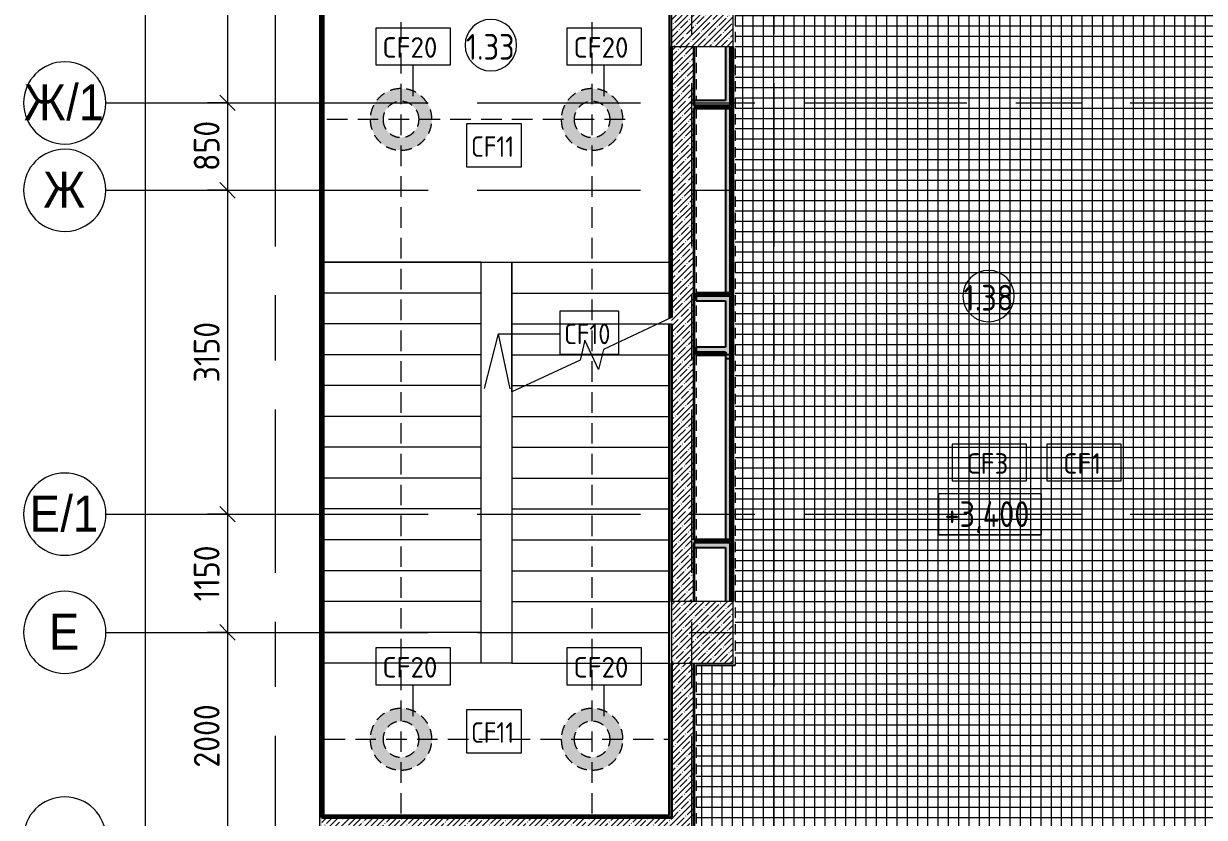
# Model space of a CAD drawing. Header units: millimetres. Extents: x 35861 to 236814, y -8553 to 29000.
# Drawn here: x 35861 to 47343, y 15200 to 22922 of the extents above; entities that cross this region are included whole.
import ezdxf

# ---------------------------------------------------------------- set-up
doc = ezdxf.new("R2010")
doc.units = ezdxf.units.MM
for name, pattern in [('200_ШТРИХ__ш1_п0_6_', [160, 100, -60]), ('ADSK_Штрих_ш2 п1', [300, 200, -100]), ('Осевая', [3175, 635, -476.25, 1587.5, -476.25])]:
    doc.linetypes.add(name, pattern=pattern)
for name, color, linetype, lineweight in [('A-ANNO-DIMS', 7, 'Continuous', 9), ('A-ANNO-DIMS-100', 7, 'Continuous', 9), ('A-AREA-IDEN', 7, 'Continuous', 9), ('A-CLNG-IDEN', 7, 'Continuous', 9), ('A-DETL', 7, 'Continuous', 9), ('A-DETL-1', 7, 'ADSK_Штрих_ш2 п1', 9), ('A-DETL-GENF', 7, 'Continuous', 9), ('A-DETL-MBND', 7, '200_ШТРИХ__ш1_п0_6_', 9), ('A-DETL-MBND-1', 7, 'Continuous', 9), ('A-WALL', 7, 'Continuous', 9), ('G-ANNO-DIMS', 7, 'Continuous', 9), ('I-WALL', 7, 'Continuous', 9), ('S-COLS', 7, 'Continuous', 9), ('S-STRS-1', 7, 'Continuous', 9), ('S-STRS-MBND', 7, 'Continuous', 9), ('Оси', 7, 'Continuous', 9), ('Оси-1', 7, 'Continuous', 20), ('Оси-2', 7, 'Осевая', 9)]:
    doc.layers.add(name, color=color, linetype=linetype, lineweight=lineweight)
for name, color, linetype, lineweight, true_color in [('A-WALL-1', 7, 'Continuous', 35, 0x3c3c3c), ('A-WALL-2', 7, 'Continuous', 25, 0x3c3c3c), ('A-WALL-FNSH-2', 7, 'Continuous', 13, 0x3c3c3c), ('G-ANNO-TEXT-1', 7, 'Continuous', 9, 0x3c3c3c)]:
    doc.layers.add(name, color=color, linetype=linetype, lineweight=lineweight, true_color=true_color)
doc.styles.add('Arial', font='arial.ttf', dxfattribs={"width": 0.9, "height": 350})
doc.styles.add('GOST Common', font='GOST_Common.ttf', dxfattribs={"width": 0.9, "height": 250})
doc.styles.add('GOST Common_1', font='GOST_Common.ttf', dxfattribs={"height": 200})
doc.styles.add('GOST Common_2', font='GOST_Common.ttf', dxfattribs={"width": 0.9, "height": 200})
doc.styles.add('ISOCPEUR', font='isocpeur.ttf', dxfattribs={"width": 0.9, "height": 250})
doc.dimstyles.new('ISO-2_5_0_9К_БОЛЬШОЙ', dxfattribs={"dimscale": 304.8, "dimtxt": 248.995294, "dimasz": 0.492126, "dimexe": 0.393701, "dimexo": 0.984252, "dimgap": 0, "dimtad": 1, "dimdec": 0, "dimrnd": 10, "dimzin": 0, "dimdsep": 46, "dimtxsty": 'ISOCPEUR', "dimblk1": 'OBLIQUE', "dimblk2": 'OBLIQUE', "dimsah": 1, "dimcen": 0.09, "dimdle": 0.393701, "dimazin": 0, "dimtfac": 1, "dimtdec": 4, "dimtix": 1, "dimtmove": 0, "dimatfit": 3, "dimfxl": 1, "dimtvp": 1, "dimtolj": 1, "dimtzin": 0, "dimarcsym": 2})
doc.dimstyles.new('ISO-2_5_0_9К_БОЛЬШОЙ_1', dxfattribs={"dimscale": 304.8, "dimtxt": 248.995294, "dimasz": 0.492126, "dimexe": 0.393701, "dimexo": 0.984252, "dimgap": 0, "dimtad": 1, "dimdec": 0, "dimrnd": 10, "dimzin": 0, "dimdsep": 46, "dimtxsty": 'ISOCPEUR', "dimblk1": 'OBLIQUE', "dimblk2": 'OBLIQUE', "dimsah": 1, "dimcen": 0.09, "dimdle": 0.393701, "dimazin": 0, "dimtfac": 1, "dimtdec": 4, "dimtix": 1, "dimtmove": 2, "dimatfit": 3, "dimfxl": 1, "dimtvp": 1, "dimtolj": 1, "dimtzin": 0, "dimarcsym": 2})
pattern_1 = [(45, (0, 0), (-57.02463, 57.02463), []), (45, (57.025, 0), (-57.02463, 57.02463), [100.806, -20.161, 3.353, -16.808])]
pattern_2 = [(0, (0, 0), (121.92, 30.48), [10.058, -81.382, 10.058, -81.382, -487.68]), (0, (0, 0), (121.92, 30.48), [-182.88, 10.058, -172.822, 10.058, -81.382, -213.36]), (0, (0, 0), (121.92, 30.48), [-457.2, 10.058, -50.902, 10.058, -142.342]), (120, (45.72, 15.24), (-87.356454, 90.345817), [10.058, -81.382, 10.058, -81.382, -487.68]), (120, (45.72, 15.24), (-87.356454, 90.345817), [-182.88, 10.058, -172.822, 10.058, -81.382, -213.36]), (120, (45.72, 15.24), (-87.356454, 90.345817), [-457.2, 10.058, -50.902, 10.058, -142.342]), (240, (60.96, 76.2), (-34.563546, -120.825817), [10.058, -81.382, 10.058, -81.382, -487.68]), (240, (60.96, 76.2), (-34.563546, -120.825817), [-182.88, 10.058, -172.822, 10.058, -81.382, -213.36]), (240, (60.96, 76.2), (-34.563546, -120.825817), [-457.2, 10.058, -50.902, 10.058, -142.342])]
pattern_3 = [(45, (0, 0), (-106.066, 106.066), []), (135, (0, 0), (-106.066, -106.066), [])]

# ---------------------------------------------------------------- blocks, each defined once
blk = doc.blocks.new('BSC_Колонна _Прямоугольная - 600х600-V18-План потолков с обозначением видов отделки и геометрии 1 этажа в осях 12 - 23')
at = {"layer": 'S-COLS'}
h = blk.add_hatch(dxfattribs=at)
h.set_pattern_fill('FP_26', color=256, style=0, pattern_type=2)
h.set_pattern_definition([(45, (-42460, -17000), (-57.02463, 57.02463), []), (45, (-42402.975, -17000), (-57.02463, 57.02463), [100.806, -20.161, 3.353, -16.808])])
h.paths.add_polyline_path([(-300, -300), (300, -300), (300, 300), (-300, 300)])
for p, q in [((300, 300), (-300, 300)), ((-300, 300), (-300, -300)), ((300, -300), (300, 300)), ((-300, -300), (300, -300))]:
    blk.add_line(p, q, dxfattribs=at)
blk = doc.blocks.new('BSC_Колонна _Прямоугольная - 600х600-V19-План потолков с обозначением видов отделки и геометрии 1 этажа в осях 12 - 23')
at = {"layer": 'S-COLS'}
h = blk.add_hatch(dxfattribs=at)
h.set_pattern_fill('FP_27', color=256, style=0, pattern_type=2)
h.set_pattern_definition([(45, (-42460, -23000), (-57.02463, 57.02463), []), (45, (-42402.975, -23000), (-57.02463, 57.02463), [100.806, -20.161, 3.353, -16.808])])
h.paths.add_polyline_path([(-300, -300), (300, -300), (300, 300), (-300, 300), (-300, 177)])
for p, q in [((300, 300), (-300, 300)), ((-300, 300), (-300, -300)), ((300, -300), (300, 300)), ((-300, -300), (300, -300))]:
    blk.add_line(p, q, dxfattribs=at)
blk = doc.blocks.new('DET_L_Линия разрыва - М100-30654842-План потолков с обозначением видов отделки и геометрии 1 этажа в осях 12 - 23')
at = {"layer": 'A-DETL-GENF'}
blk.add_line((11740, 0), (0, 0), dxfattribs=at)
blk = doc.blocks.new('Ось сетки - D8-29747960-План потолков с обозначением видов отделки и геометрии 1 этажа в осях 12 - 23')
at = {"layer": 'Оси-1'}
for start, end in [(360, 180), (180, 360)]:
    blk.add_arc((0, 0), 4, start, end, dxfattribs=at)
blk = doc.blocks.new('DIMBLOCK18-План потолков с обозначением видов отделки и геометрии 1 этажа в осях 12 - 23')
at = {"layer": 'A-ANNO-DIMS-100'}
for p, q in [((37843, 27120), (37843, 22150)), ((37649, 27000), (37963, 27000)), ((37843, 27000), (37649, 27000)), ((37649, 22150), (37963, 22150)), ((37843, 22150), (37649, 22150))]:
    blk.add_line(p, q, dxfattribs=at)
at = {"layer": 'A-ANNO-DIMS-100', "lineweight": 20}
for p, q in [((37843, 27000), (37768, 27075)), ((37843, 27000), (37918, 26925)), ((37843, 22150), (37768, 22225)), ((37843, 22150), (37918, 22075))]:
    blk.add_line(p, q, dxfattribs=at)
at = {"layer": 'A-ANNO-DIMS-100', "color": 0, "insert": (37516, 24247), "char_height": 250, "width": 787.21, "attachment_point": 1, "rotation": 90, "line_spacing_factor": 1.149209, "style": 'ISOCPEUR'}
blk.add_mtext('4850', dxfattribs=at)
blk = doc.blocks.new('_Oblique')
at = {"color": 0, "linetype": 'ByBlock', "lineweight": -2}
blk.add_line((-0.5, -0.5), (0.5, 0.5), dxfattribs=at)
blk = doc.blocks.new('DIMBLOCK19-План потолков с обозначением видов отделки и геометрии 1 этажа в осях 12 - 23')
at = {"layer": 'A-ANNO-DIMS-100', "lineweight": 20}
for p, q in [((37843, 22150), (37768, 22225)), ((37843, 22150), (37918, 22075)), ((37843, 21300), (37768, 21375)), ((37843, 21300), (37918, 21225))]:
    blk.add_line(p, q, dxfattribs=at)
at = {"layer": 'A-ANNO-DIMS-100'}
for p, q in [((37649, 22150), (37963, 22150)), ((37843, 22150), (37649, 22150)), ((37843, 22150), (37843, 21300)), ((37649, 21300), (37963, 21300)), ((37843, 21300), (37649, 21300))]:
    blk.add_line(p, q, dxfattribs=at)
at = {"layer": 'A-ANNO-DIMS-100', "color": 0, "insert": (37516, 21488), "char_height": 250, "width": 568.86, "attachment_point": 1, "rotation": 90, "line_spacing_factor": 1.149209, "style": 'ISOCPEUR'}
blk.add_mtext('850', dxfattribs=at)
blk = doc.blocks.new('DIMBLOCK20-План потолков с обозначением видов отделки и геометрии 1 этажа в осях 12 - 23')
at = {"layer": 'A-ANNO-DIMS-100', "lineweight": 20}
for p, q in [((37843, 21300), (37768, 21375)), ((37843, 21300), (37918, 21225)), ((37843, 18150), (37768, 18225)), ((37843, 18150), (37918, 18075))]:
    blk.add_line(p, q, dxfattribs=at)
at = {"layer": 'A-ANNO-DIMS-100'}
for p, q in [((37649, 21300), (37963, 21300)), ((37843, 21300), (37649, 21300)), ((37843, 21300), (37843, 18150)), ((37649, 18150), (37963, 18150)), ((37843, 18150), (37649, 18150))]:
    blk.add_line(p, q, dxfattribs=at)
at = {"layer": 'A-ANNO-DIMS-100', "color": 0, "insert": (37516, 19431), "char_height": 250, "width": 706.76, "attachment_point": 1, "rotation": 90, "line_spacing_factor": 1.149209, "style": 'ISOCPEUR'}
blk.add_mtext('3150', dxfattribs=at)
blk = doc.blocks.new('DIMBLOCK21-План потолков с обозначением видов отделки и геометрии 1 этажа в осях 12 - 23')
at = {"layer": 'A-ANNO-DIMS-100'}
for p, q in [((37649, 18150), (37963, 18150)), ((37843, 18150), (37649, 18150)), ((37843, 18150), (37843, 17000)), ((37649, 17000), (37963, 17000)), ((37843, 17000), (37649, 17000))]:
    blk.add_line(p, q, dxfattribs=at)
at = {"layer": 'A-ANNO-DIMS-100', "lineweight": 20}
for p, q in [((37843, 18150), (37768, 18225)), ((37843, 18150), (37918, 18075)), ((37843, 17000), (37768, 17075)), ((37843, 17000), (37918, 16925))]:
    blk.add_line(p, q, dxfattribs=at)
at = {"layer": 'A-ANNO-DIMS-100', "color": 0, "insert": (37516, 17302), "char_height": 250, "width": 655.05, "attachment_point": 1, "rotation": 90, "line_spacing_factor": 1.149209, "style": 'ISOCPEUR'}
blk.add_mtext('1150', dxfattribs=at)
blk = doc.blocks.new('DIMBLOCK22-План потолков с обозначением видов отделки и геометрии 1 этажа в осях 12 - 23')
at = {"layer": 'A-ANNO-DIMS-100'}
for p, q in [((37649, 17000), (37963, 17000)), ((37843, 17000), (37649, 17000)), ((37843, 17000), (37843, 15000)), ((37649, 15000), (37963, 15000)), ((37843, 15000), (37649, 15000))]:
    blk.add_line(p, q, dxfattribs=at)
at = {"layer": 'A-ANNO-DIMS-100', "lineweight": 20}
for p, q in [((37843, 17000), (37768, 17075)), ((37843, 17000), (37918, 16925)), ((37843, 15000), (37768, 15075)), ((37843, 15000), (37918, 14925))]:
    blk.add_line(p, q, dxfattribs=at)
at = {"layer": 'A-ANNO-DIMS-100', "color": 0, "insert": (37516, 15684), "char_height": 250, "width": 758.48, "attachment_point": 1, "rotation": 90, "line_spacing_factor": 1.149209, "style": 'ISOCPEUR'}
blk.add_mtext('2000', dxfattribs=at)
blk = doc.blocks.new('DIMBLOCK30-План потолков с обозначением видов отделки и геометрии 1 этажа в осях 12 - 23')
at = {"layer": 'A-ANNO-DIMS-100'}
for p, q in [((37043, 27120), (37043, -120)), ((36849, 27000), (37163, 27000)), ((37043, 27000), (36849, 27000)), ((36849, 0), (37163, 0)), ((37043, 0), (36849, 0))]:
    blk.add_line(p, q, dxfattribs=at)
at = {"layer": 'A-ANNO-DIMS-100', "lineweight": 20}
for p, q in [((37043, 27000), (36968, 27075)), ((37043, 27000), (37118, 26925)), ((37043, 0), (36968, 75)), ((37043, 0), (37118, -75))]:
    blk.add_line(p, q, dxfattribs=at)
at = {"layer": 'A-ANNO-DIMS-100', "color": 0, "insert": (36716, 13801), "char_height": 250, "width": 948.1, "attachment_point": 1, "rotation": 90, "line_spacing_factor": 1.149209, "style": 'ISOCPEUR'}
blk.add_mtext('27000', dxfattribs=at)
blk = doc.blocks.new('Марка_Помещения - Номер-25198446-План потолков с обозначением видов отделки и геометрии 1 этажа в осях 12 - 23')
at = {"layer": 'A-AREA-IDEN'}
for start, end in [(360, 180), (180, 360)]:
    blk.add_arc((0, 0), 2.5, start, end, dxfattribs=at)
blk = doc.blocks.new('М_потолков - Марка_ Имя типа-25382930-План потолков с обозначением видов отделки и геометрии 1 этажа в осях 12 - 23')
at = {"layer": 'A-CLNG-IDEN'}
for p, q in [((3.625, 1.984375), (-3.625, 1.984375)), ((-3.625, 1.984375), (-3.625, -1.59375)), ((3.625, -1.59375), (3.625, 1.984375)), ((-3.625, -1.59375), (3.625, -1.59375))]:
    blk.add_line(p, q, dxfattribs=at)
blk = doc.blocks.new('Высотные отметки - 10х4_h_-17668695-План потолков с обозначением видов отделки и геометрии 1 этажа в осях 12 - 23')
at = {"layer": 'G-ANNO-DIMS'}
for p, q in [((-5, 4), (-5, 0)), ((5, 4), (-5, 4)), ((5, 4), (-5, 4)), ((-5, 4), (-5, 0)), ((5, 4), (5, 0)), ((5, 0), (5, 4)), ((5, 0), (-5, 0)), ((-5, 0), (5, 0))]:
    blk.add_line(p, q, dxfattribs=at)

msp = doc.modelspace()

# ---------------------------------------------------------------- hatches: boundary and pattern name
at = {"layer": 'A-DETL-MBND'}
h = msp.add_hatch(dxfattribs=at)
h.set_pattern_fill('FP_66', color=256, style=0, pattern_type=2)
h.set_pattern_definition([(270, (50155, 19000), (100, 6e-15), []), (0, (50155, 19000), (0, 100), [])])
h.paths.add_polyline_path([(45429, 11141), (45429, 13661), (45931, 13661), (45931, 11940), (48139, 11940), (48139, 12321), (48781, 12321), (48781, 11940), (51709, 11940), (51709, 12321), (56547.3, 12321), (56547.3, 15831.8), (57322, 15831.8), (57322, 18828), (57909, 18828), (57909, 20499), (51779, 20498.2), (51643.8, 20461.9), (51643.7, 20499), (51379, 20499), (51379, 20762.8), (51342.6, 20762.7), (51379, 20898), (51379, 26478), (50839, 26478), (50839, 26859), (48781, 26859), (48781, 26479), (47639, 26479), (47639, 26879), (42781, 26879), (42781, 26479), (42401, 26479), (42401, 23321), (42781, 23321), (42781, 16679), (42401, 16679), (42401, 15103.5), (45931, 15103.5), (45931, 14722.6), (45429, 14722.6), (45429, 14981.5), (42781, 14981.5), (42781, 11141), (44068.2, 11141)])
h.paths.add_polyline_path([(48424.9, 16566.4), (48344.6, 16580.4), (48279.6, 16602.3), (48207.9, 16641.8), (48151.4, 16686), (48101.7, 16739.8), (48060.9, 16801.7), (48030, 16871.9), (48011.7, 16942), (48005, 17016.8), (48080, 17017.3), (48088, 16944.4), (48105.1, 16884.1), (48135.1, 16823), (48177.9, 16765.8), (48224.9, 16721.5), (48281.9, 16684.3), (48344.6, 16657.9), (48411.1, 16643.2), (48479, 16640.5), (48546.4, 16650), (48611, 16671.3), (48670.8, 16703.8), (48723.8, 16746.5), (48768.4, 16798), (48803, 16856.5), (48826.7, 16920.3), (48838.6, 16987.3), (48837.9, 17057.9), (48826, 17122.3), (48801.9, 17185.9), (48766.8, 17244.2), (48721.9, 17295.4), (48668.6, 17337.6), (48608.6, 17369.8), (48543.8, 17390.6), (48476.4, 17399.6), (48408.4, 17396.5), (48342.1, 17381.2), (48275.7, 17351.9), (48222.8, 17316.9), (48173.6, 17269.8), (48133.7, 17214.7), (48104.2, 17153.4), (48086.1, 17087.8), (48079.7, 17020), (48005, 17020.1), (48011.2, 17094.8), (48030, 17168.5), (48059.7, 17236.3), (48100.7, 17299.2), (48151.5, 17354.5), (48210.7, 17400.6), (48279.5, 17437.4), (48354.5, 17462.1), (48424.2, 17473.4), (48496.7, 17473.5), (48577.5, 17459), (48641.8, 17437.1), (48711.6, 17398.7), (48770.9, 17351.6), (48818.3, 17300.5), (48859.5, 17237.7), (48889.9, 17169.1), (48908.5, 17096.4), (48915, 17021.6), (48909.1, 16946.8), (48888.6, 16868.6), (48861, 16805.1), (48817.3, 16738.8), (48768.4, 16685.6), (48704.6, 16637), (48644.8, 16604.2), (48573.9, 16579.5), (48499.9, 16566.8), (48427.4, 16566.4)])
h.paths.add_polyline_path([(54738, 16742), (54182, 16742), (54182, 17298), (54738, 17298)])
h.paths.add_polyline_path([(48655.4, 16770), (48210, 16770), (48210, 17270), (48710, 17270), (48710, 16770), (48670.8, 16770)])
h.paths.add_polyline_path([(51379.2, 20098), (51342.9, 20233.2), (51415.4, 20233.3)])
h.paths.add_polyline_path([(51114.3, 20461.6), (50979, 20497.8), (51114.2, 20534.1)])
h.paths.add_polyline_path([(48429, 22546.1), (48355, 22557.3), (48283.7, 22580.5), (48217.3, 22615.1), (48154.7, 22663.1), (48104.6, 22716.2), (48063.2, 22777.5), (48032.2, 22845.1), (48012.6, 22917.1), (48005.1, 22991.3), (48046.1, 22992.8), (48045.4, 23000), (48005, 23000), (48011.2, 23074.7), (48029.5, 23147.3), (48059.5, 23216), (48104.1, 23282.8), (48151, 23334), (48210, 23380.2), (48278.8, 23417.1), (48348.6, 23441), (48420.4, 23453.3), (48495.3, 23453.6), (48569.3, 23441.7), (48640.3, 23417.8), (48710.1, 23379.7), (48769.4, 23333), (48816.9, 23282.2), (48858.4, 23219.8), (48889.1, 23151.4), (48908.1, 23078.9), (48915, 23004.3), (48909.5, 22929.6), (48889.3, 22850.9), (48862.5, 22787.9), (48819, 22721), (48770, 22667.2), (48710, 22620.2), (48648.2, 22585.7), (48575.1, 22560), (48503.9, 22547.1), (48431.5, 22546.1)])
at = {"layer": 'A-DETL-MBND-1'}
h = msp.add_hatch(color=256, dxfattribs=at)
h.paths.add_polyline_path([(39531, 21689.5), (39589.6, 21695.3), (39645.8, 21712.3), (39697.7, 21740.1), (39743.2, 21777.4), (39780.5, 21822.8), (39808.2, 21874.7), (39825.3, 21931), (39831, 21989.5), (39825.3, 22048), (39808.2, 22104.3), (39780.5, 22156.2), (39743.2, 22201.6), (39697.7, 22238.9), (39645.8, 22266.7), (39589.6, 22283.7), (39531, 22289.5), (39472.5, 22283.7), (39416.2, 22266.7), (39364.4, 22238.9), (39318.9, 22201.6), (39281.6, 22156.2), (39253.9, 22104.3), (39236.8, 22048), (39231, 21989.5), (39236.8, 21931), (39253.9, 21874.7), (39281.6, 21822.8), (39318.9, 21777.4), (39364.4, 21740.1), (39416.2, 21712.3), (39472.5, 21695.3)])
h.paths.add_polyline_path([(39531, 21814.5), (39485.7, 21820.5), (39443.5, 21837.9), (39407.3, 21865.8), (39379.5, 21902), (39362, 21944.2), (39356, 21989.5), (39362, 22034.8), (39379.5, 22077), (39407.3, 22113.2), (39443.5, 22141.1), (39485.7, 22158.5), (39531, 22164.5), (39576.3, 22158.5), (39618.5, 22141.1), (39654.8, 22113.2), (39682.6, 22077), (39700.1, 22034.8), (39706, 21989.5), (39700.1, 21944.2), (39682.6, 21902), (39654.8, 21865.8), (39618.5, 21837.9), (39576.3, 21820.5)])
h = msp.add_hatch(color=256, dxfattribs=at)
h.paths.add_polyline_path([(41389, 21689.5), (41447.5, 21695.3), (41503.8, 21712.3), (41555.7, 21740.1), (41601.1, 21777.4), (41638.4, 21822.8), (41666.2, 21874.7), (41683.2, 21931), (41689, 21989.5), (41683.2, 22048), (41666.2, 22104.3), (41638.4, 22156.2), (41601.1, 22201.6), (41555.7, 22238.9), (41503.8, 22266.7), (41447.5, 22283.7), (41389, 22289.5), (41330.5, 22283.7), (41274.2, 22266.7), (41222.3, 22238.9), (41176.9, 22201.6), (41139.6, 22156.2), (41111.8, 22104.3), (41094.8, 22048), (41089, 21989.5), (41094.8, 21931), (41111.8, 21874.7), (41139.6, 21822.8), (41176.9, 21777.4), (41222.3, 21740.1), (41274.2, 21712.3), (41330.5, 21695.3)])
h.paths.add_polyline_path([(41389, 21814.5), (41343.7, 21820.5), (41301.5, 21837.9), (41265.3, 21865.8), (41237.4, 21902), (41220, 21944.2), (41214, 21989.5), (41220, 22034.8), (41237.4, 22077), (41265.3, 22113.2), (41301.5, 22141.1), (41343.7, 22158.5), (41389, 22164.5), (41434.3, 22158.5), (41476.5, 22141.1), (41512.7, 22113.2), (41540.6, 22077), (41558, 22034.8), (41564, 21989.5), (41558, 21944.2), (41540.6, 21902), (41512.7, 21865.8), (41476.5, 21837.9), (41434.3, 21820.5)])
h = msp.add_hatch(color=256, dxfattribs=at)
h.paths.add_polyline_path([(39531, 15660), (39589.6, 15665.8), (39645.8, 15682.8), (39697.7, 15710.6), (39743.2, 15747.9), (39780.5, 15793.3), (39808.2, 15845.2), (39825.3, 15901.5), (39831, 15960), (39825.3, 16018.5), (39808.2, 16074.8), (39780.5, 16126.7), (39743.2, 16172.1), (39697.7, 16209.4), (39645.8, 16237.2), (39589.6, 16254.2), (39531, 16260), (39472.5, 16254.2), (39416.2, 16237.2), (39364.4, 16209.4), (39318.9, 16172.1), (39281.6, 16126.7), (39253.9, 16074.8), (39236.8, 16018.5), (39231, 15960), (39236.8, 15901.5), (39253.9, 15845.2), (39281.6, 15793.3), (39318.9, 15747.9), (39364.4, 15710.6), (39416.2, 15682.8), (39472.5, 15665.8)])
h.paths.add_polyline_path([(39531, 15785), (39485.7, 15791), (39443.5, 15808.4), (39407.3, 15836.3), (39379.5, 15872.5), (39362, 15914.7), (39356, 15960), (39362, 16005.3), (39379.5, 16047.5), (39407.3, 16083.7), (39443.5, 16111.6), (39485.7, 16129), (39531, 16135), (39576.3, 16129), (39618.5, 16111.6), (39654.8, 16083.7), (39682.6, 16047.5), (39700.1, 16005.3), (39706, 15960), (39700.1, 15914.7), (39680, 15869.1), (39654.8, 15836.3), (39618.5, 15808.4), (39576.3, 15791)])
h = msp.add_hatch(color=256, dxfattribs=at)
h.paths.add_polyline_path([(41389, 15660), (41447.5, 15665.8), (41503.8, 15682.8), (41555.7, 15710.6), (41601.1, 15747.9), (41638.4, 15793.3), (41666.2, 15845.2), (41683.2, 15901.5), (41689, 15960), (41683.2, 16018.5), (41666.2, 16074.8), (41638.4, 16126.7), (41601.1, 16172.1), (41555.7, 16209.4), (41503.8, 16237.2), (41447.5, 16254.2), (41389, 16260), (41330.5, 16254.2), (41274.2, 16237.2), (41222.3, 16209.4), (41176.9, 16172.1), (41139.6, 16126.7), (41111.8, 16074.8), (41094.8, 16018.5), (41089, 15960), (41094.8, 15901.5), (41111.8, 15845.2), (41139.6, 15793.3), (41176.9, 15747.9), (41222.3, 15710.6), (41274.2, 15682.8), (41330.5, 15665.8)])
h.paths.add_polyline_path([(41389, 15785), (41343.7, 15791), (41301.5, 15808.4), (41265.3, 15836.3), (41237.4, 15872.5), (41220, 15914.7), (41214, 15960), (41220, 16005.3), (41237.4, 16047.5), (41265.3, 16083.7), (41301.5, 16111.6), (41343.7, 16129), (41389, 16135), (41434.3, 16129), (41476.5, 16111.6), (41512.7, 16083.7), (41540.6, 16047.5), (41558, 16005.3), (41564, 15960), (41558, 15914.7), (41537.9, 15869.1), (41512.7, 15836.3), (41476.5, 15808.4), (41434.3, 15791)])
at = {"layer": 'I-WALL'}
h = msp.add_hatch(dxfattribs=at)
h.set_pattern_fill('FP_1', color=256, style=0, pattern_type=2)
h.set_pattern_definition(pattern_1)
h.paths.add_polyline_path([(38760, 10450), (38760, 11768.5), (38540, 11658.5), (38540, 11561.2), (38742.7, 11459.9), (38742.7, 10450)])
h.paths.add_polyline_path([(38760, 12051.2), (38760, 23420.3), (38742.7, 23420.3), (38742.7, 12059.9)])
h = msp.add_hatch(dxfattribs=at)
h.set_pattern_fill('FP_55', color=256, style=0, pattern_type=2)
h.set_pattern_definition(pattern_2)
h.paths.add_polyline_path([(42140, 15220), (42160, 15220), (42160, 20000), (42140, 20000), (42140, 15598.5)])
h.paths.add_polyline_path([(42140, 20052.1), (42160, 20061.4), (42160, 23380), (42140, 23379), (42140, 20061.4)])
h = msp.add_hatch(dxfattribs=at)
h.set_pattern_fill('FP_1', color=256, style=0, pattern_type=2)
h.set_pattern_definition(pattern_1)
h.paths.add_polyline_path([(42380, 17300), (42380, 22700), (42160, 22700), (42160, 17300)])
for points in [[(42685, 22125), (42735, 22125), (42735, 22700), (42685, 22700), (42685, 22175)], [(42685, 22125), (42685, 22175), (42380, 22175), (42380, 22125), (42624.9, 22125)], [(42401, 20225), (42685, 20225), (42685, 20275), (42401, 20275)], [(42735, 19662.5), (42735, 20275), (42685, 20275), (42685, 19662.5)], [(42401, 19725), (42685, 19725), (42685, 19775), (42401, 19775)], [(42380, 17825), (42685, 17825), (42685, 17875), (42380, 17875)], [(42735, 17300), (42735, 17875), (42685, 17875), (42685, 17300)]]:
    msp.add_hatch(color=256, dxfattribs=at).paths.add_polyline_path(points)
h = msp.add_hatch(dxfattribs=at)
h.set_pattern_fill('FP_63', color=256, style=0, pattern_type=2)
h.set_pattern_definition(pattern_3)
h.paths.add_polyline_path([(42747.5, 22112.5), (42747.5, 22700), (42735, 22700), (42735, 22112.5)])
h = msp.add_hatch(dxfattribs=at)
h.set_pattern_fill('FP_63', color=256, style=0, pattern_type=2)
h.set_pattern_definition(pattern_3)
h.paths.add_polyline_path([(42760, 22100), (42760, 22700), (42747.5, 22700), (42747.5, 22100)])
h = msp.add_hatch(dxfattribs=at)
h.set_pattern_fill('FP_63', color=256, style=0, pattern_type=2)
h.set_pattern_definition(pattern_3)
h.paths.add_polyline_path([(42735, 22112.5), (42735, 22125), (42380, 22125), (42380, 22112.5), (42685, 22112.5)])
h = msp.add_hatch(dxfattribs=at)
h.set_pattern_fill('FP_63', color=256, style=0, pattern_type=2)
h.set_pattern_definition(pattern_3)
h.paths.add_polyline_path([(42685, 22100), (42747.5, 22100), (42747.5, 22112.5), (42380, 22112.5), (42380, 22100), (42624.9, 22100)])
h = msp.add_hatch(color=256, dxfattribs=at)
h.paths.add_polyline_path([(42735, 17900), (42735, 19700), (42685, 19700), (42685, 17900)])
h.paths.add_polyline_path([(42685, 20300), (42735, 20300), (42735, 22100), (42685, 22100), (42685, 21011.5)])
h = msp.add_hatch(dxfattribs=at)
h.set_pattern_fill('FP_63', color=256, style=0, pattern_type=2)
h.set_pattern_definition(pattern_3)
h.paths.add_polyline_path([(42747.5, 17900), (42747.5, 19700), (42735, 19700), (42735, 17900)])
h.paths.add_polyline_path([(42747.5, 20300), (42747.5, 22100), (42735, 22100), (42735, 20300)])
h = msp.add_hatch(dxfattribs=at)
h.set_pattern_fill('FP_63', color=256, style=0, pattern_type=2)
h.set_pattern_definition(pattern_3)
h.paths.add_polyline_path([(42760, 17900), (42760, 19700), (42747.5, 19700), (42747.5, 17900)])
h.paths.add_polyline_path([(42747.5, 20300), (42760, 20300), (42760, 22100), (42747.5, 22100), (42747.5, 21011.5)])
h = msp.add_hatch(dxfattribs=at)
h.set_pattern_fill('FP_63', color=256, style=0, pattern_type=2)
h.set_pattern_definition(pattern_3)
h.paths.add_polyline_path([(42685, 20287.5), (42747.5, 20287.5), (42747.5, 20300), (42401, 20300), (42401, 20287.5), (42624.9, 20287.5)])
h = msp.add_hatch(dxfattribs=at)
h.set_pattern_fill('FP_63', color=256, style=0, pattern_type=2)
h.set_pattern_definition(pattern_3)
h.paths.add_polyline_path([(42735, 20275), (42735, 20287.5), (42401, 20287.5), (42401, 20275), (42685, 20275)])
h = msp.add_hatch(dxfattribs=at)
h.set_pattern_fill('FP_63', color=256, style=0, pattern_type=2)
h.set_pattern_definition(pattern_3)
h.paths.add_polyline_path([(42747.5, 19662.5), (42747.5, 20287.5), (42735, 20287.5), (42735, 19662.5)])
h = msp.add_hatch(dxfattribs=at)
h.set_pattern_fill('FP_63', color=256, style=0, pattern_type=2)
h.set_pattern_definition(pattern_3)
h.paths.add_polyline_path([(42760, 19662.5), (42760, 20300), (42747.5, 20300), (42747.5, 19662.5)])
h = msp.add_hatch(dxfattribs=at)
h.set_pattern_fill('FP_63', color=256, style=0, pattern_type=2)
h.set_pattern_definition(pattern_3)
h.paths.add_polyline_path([(42685, 19712.5), (42685, 19725), (42401, 19725), (42401, 19712.5), (42624.9, 19712.5)])
h = msp.add_hatch(dxfattribs=at)
h.set_pattern_fill('FP_63', color=256, style=0, pattern_type=2)
h.set_pattern_definition(pattern_3)
h.paths.add_polyline_path([(42401, 19700), (42685, 19700), (42685, 19712.5), (42401, 19712.5)])
h = msp.add_hatch(dxfattribs=at)
h.set_pattern_fill('FP_63', color=256, style=0, pattern_type=2)
h.set_pattern_definition(pattern_3)
h.paths.add_polyline_path([(42735, 17887.5), (42747.5, 17887.5), (42747.5, 17900), (42380, 17900), (42380, 17887.5), (42685, 17887.5)])
h = msp.add_hatch(dxfattribs=at)
h.set_pattern_fill('FP_63', color=256, style=0, pattern_type=2)
h.set_pattern_definition(pattern_3)
h.paths.add_polyline_path([(42735, 17875), (42735, 17887.5), (42380, 17887.5), (42380, 17875), (42685, 17875)])
h = msp.add_hatch(dxfattribs=at)
h.set_pattern_fill('FP_63', color=256, style=0, pattern_type=2)
h.set_pattern_definition(pattern_3)
h.paths.add_polyline_path([(42747.5, 17300), (42747.5, 17887.5), (42735, 17887.5), (42735, 17300)])
h = msp.add_hatch(dxfattribs=at)
h.set_pattern_fill('FP_63', color=256, style=0, pattern_type=2)
h.set_pattern_definition(pattern_3)
h.paths.add_polyline_path([(42747.5, 17300), (42760, 17300), (42760, 17900), (42747.5, 17900), (42747.5, 17887.5)])
h = msp.add_hatch(dxfattribs=at)
h.set_pattern_fill('FP_1', color=256, style=0, pattern_type=2)
h.set_pattern_definition(pattern_1)
h.paths.add_polyline_path([(42380, 15200), (42380, 16700), (42160, 16700), (42160, 15200)])
h = msp.add_hatch(dxfattribs=at)
h.set_pattern_fill('FP_1', color=256, style=0, pattern_type=2)
h.set_pattern_definition(pattern_1)
h.paths.add_polyline_path([(42160, 14980), (42380, 14980), (42380, 15200), (38760, 15200), (38760, 14980), (41181.6, 14980)])
h = msp.add_hatch(dxfattribs=at)
h.set_pattern_fill('FP_55', color=256, style=0, pattern_type=2)
h.set_pattern_definition(pattern_2)
h.paths.add_polyline_path([(42160, 15200), (42160, 15220), (38780, 15220), (38780, 15200), (41181.6, 15200)])

# ---------------------------------------------------------------- linework, layer by layer
at = {"layer": 'A-CLNG-IDEN'}
for p, q in [((39648.4, 22214.6), (39648.4, 22520.4)), ((41506.4, 22214.6), (41506.4, 22520.4)), ((39648.4, 16185.1), (39648.4, 16490.9)), ((41506.4, 16185.1), (41506.4, 16490.9))]:
    msp.add_line(p, q, dxfattribs=at)
at = {"layer": 'A-DETL'}
for p, q in [((40310, 20600), (40610, 20600)), ((40310, 16700), (40310, 20600)), ((40610, 20600), (40610, 16700)), ((40610, 16700), (40310, 16700))]:
    msp.add_line(p, q, dxfattribs=at)
at = {"layer": 'A-DETL-1'}
for p, q in [((39531, 15236.4), (39531, 23389.5)), ((41389, 15236.4), (41389, 23389.5)), ((41710, 21989.5), (38760, 21989.5)), ((38786.9, 15960), (42124, 15960))]:
    msp.add_line(p, q, dxfattribs=at)
at = {"layer": 'A-DETL-MBND'}
for p, q in [((38780, 23380), (38780, 15220)), ((42780, 23320), (42780, 16680)), ((42781, 23321), (42781, 16679)), ((42400, 22700), (42400, 22175)), ((42400, 22100), (42400, 17900)), ((42400, 17825), (42400, 17300)), ((42780, 16680), (42400, 16680)), ((42400, 16680), (42400, 15102.5)), ((42781, 16679), (42401, 16679)), ((42401, 16679), (42401, 15103.5)), ((42781, 16680), (42780, 16680))]:
    msp.add_line(p, q, dxfattribs=at)
for centre, radius, start, end in [((39531, 21989.5), 300, 0, 180), ((41389, 21989.5), 300, 0, 180), ((39531, 21989.5), 175, 0, 180), ((41389, 21989.5), 175, 0, 180), ((39531, 21989.5), 300, 180, 0), ((39531, 21989.5), 175, 180, 0), ((41389, 21989.5), 300, 180, 0), ((41389, 21989.5), 175, 180, 0), ((39531, 15960), 300, 0, 180), ((41389, 15960), 300, 0, 180), ((39531, 15960), 175, 0, 180), ((41389, 15960), 175, 0, 180), ((39531, 15960), 300, 180, 360), ((39531, 15960), 175, 180, 0), ((41389, 15960), 300, 180, 360), ((41389, 15960), 175, 180, 0)]:
    msp.add_arc(centre, radius, start, end, dxfattribs=at)
at = {"layer": 'A-WALL'}
for p, q in [((42747.5, 22112.5), (42747.5, 22700)), ((42380, 22125), (42380, 22100)), ((42380, 22112.5), (42747.5, 22112.5)), ((42747.5, 20300), (42747.5, 22100)), ((42747.5, 20287.5), (42401, 20287.5)), ((42747.5, 17900), (42747.5, 20287.5)), ((42401, 19712.5), (42685, 19712.5)), ((42380, 17900), (42380, 17875)), ((42747.5, 17887.5), (42380, 17887.5)), ((42747.5, 17300), (42747.5, 17887.5))]:
    msp.add_line(p, q, dxfattribs=at)
at = {"layer": 'A-WALL-1'}
for p, q in [((38760, 15200), (38760, 23420.3)), ((42160, 22700), (42160, 20061.4)), ((42380, 22125), (42380, 22700)), ((42735, 22125), (42735, 22700)), ((42760, 17300), (42760, 22700)), ((42380, 22125), (42735, 22125)), ((42380, 17900), (42380, 22100)), ((42380, 22100), (42760, 22100)), ((42735, 20300), (42735, 22100)), ((42760, 20300), (42401, 20300)), ((42401, 20300), (42401, 20275)), ((42735, 20275), (42401, 20275)), ((42735, 17900), (42735, 20275)), ((42160, 20000), (42160, 17300)), ((42401, 19725), (42401, 19700)), ((42401, 19725), (42685, 19725)), ((42401, 19700), (42685, 19700)), ((42685, 19725), (42685, 19700)), ((42760, 19700), (42735, 19700)), ((42735, 19662.5), (42760, 19662.5)), ((42760, 17900), (42380, 17900)), ((42380, 17300), (42380, 17875)), ((42735, 17875), (42380, 17875)), ((42735, 17300), (42735, 17875)), ((42160, 16700), (42160, 15200)), ((42380, 12300), (42380, 16700)), ((38760, 15200), (42160, 15200))]:
    msp.add_line(p, q, dxfattribs=at)
at = {"layer": 'A-WALL-2'}
for p, q in [((42140, 23380), (42140, 20052.1)), ((42685, 22700), (42685, 22175)), ((42685, 22175), (42380, 22175)), ((42685, 22100), (42685, 20300)), ((42401, 20275), (42401, 20225)), ((42401, 20225), (42685, 20225)), ((42685, 20225), (42685, 19775)), ((42140, 15220), (42140, 20000)), ((42685, 19775), (42401, 19775)), ((42401, 19775), (42401, 19725)), ((42735, 19700), (42685, 19700)), ((42685, 19700), (42685, 17900)), ((42685, 19662.5), (42735, 19662.5)), ((42380, 17825), (42685, 17825)), ((42685, 17825), (42685, 17300)), ((42140, 15220), (38780, 15220)), ((38780, 15220), (38780, 15200))]:
    msp.add_line(p, q, dxfattribs=at)
at = {"layer": 'A-WALL-FNSH-2'}
for p, q in [((38780, 23380), (38780, 15220.5)), ((38781, 15220.5), (38781, 23379)), ((42139, 20291.1), (42139, 20051.6)), ((42140, 20291.1), (42139, 20291.1)), ((42139, 20000), (42139, 15220)), ((42140, 18200.4), (42139, 18200.4)), ((42781, 16680), (42401, 16680)), ((42401, 16680), (42401, 16679)), ((42401, 16679), (42781, 16679)), ((42781, 16679), (42781, 16680)), ((38780, 15220.5), (38781, 15220.5))]:
    msp.add_line(p, q, dxfattribs=at)
at = {"layer": 'G-ANNO-TEXT-1'}
for p, q in [((40344.1, 19373.4), (40480.2, 19903.1)), ((40480.2, 19903.1), (41077.1, 19903.1)), ((40593.1, 19367.6), (40480.2, 19903.1)), ((40480.2, 19903.1), (41077.1, 19903.1))]:
    msp.add_line(p, q, dxfattribs=at)
at = {"layer": 'G-ANNO-TEXT-1', "flags": 128}
for points in [[(40172.3, 21949.9), (40698.7, 21949.9), (40698.7, 21525.9), (40172.3, 21525.9)], [(41077.1, 20127.5), (41645.8, 20127.5), (41645.8, 19703.5), (41077.1, 19703.5)], [(40172.3, 16249.9), (40698.7, 16249.9), (40698.7, 15825.9), (40172.3, 15825.9)]]:
    msp.add_lwpolyline(points, close=True, dxfattribs=at)
at = {"layer": 'I-WALL'}
for p, q in [((42139, 20291.1), (42139, 22965)), ((42140, 20640.4), (42139, 20640.4)), ((42139, 17080.4), (42140, 17080.4))]:
    msp.add_line(p, q, dxfattribs=at)
at = {"layer": 'S-STRS-1'}
for p, q in [((40310, 20600), (38780, 20600)), ((40310, 20600), (38780, 20600)), ((40310, 20300), (38780, 20300)), ((40310, 20300), (38780, 20300)), ((40310, 20000), (38780, 20000)), ((40310, 20000), (38780, 20000)), ((42028.4, 20000), (42160, 20000)), ((42028.4, 20000), (42160, 20000)), ((40310, 19700), (38780, 19700)), ((40310, 19700), (38780, 19700)), ((41284.6, 19700), (41385, 19700)), ((41284.6, 19700), (41385, 19700)), ((41485.4, 19700), (42140, 19700)), ((41485.4, 19700), (42140, 19700)), ((40310, 19400), (38780, 19400)), ((40310, 19400), (38780, 19400)), ((40741.6, 19400), (42140, 19400)), ((40741.6, 19400), (42140, 19400)), ((40310, 19100), (38780, 19100)), ((40310, 19100), (38780, 19100)), ((40610, 19100), (42140, 19100)), ((40610, 19100), (42140, 19100)), ((40310, 18800), (38780, 18800)), ((40310, 18800), (38780, 18800)), ((40610, 18800), (42140, 18800)), ((40610, 18800), (42140, 18800)), ((40310, 18500), (38780, 18500)), ((40310, 18500), (38780, 18500)), ((40610, 18500), (42140, 18500)), ((40610, 18500), (42140, 18500)), ((40310, 18200), (38780, 18200)), ((40310, 18200), (38780, 18200)), ((40610, 18200), (42140, 18200)), ((40610, 18200), (42140, 18200)), ((40310, 17900), (38780, 17900)), ((40310, 17900), (38780, 17900)), ((40610, 17900), (42140, 17900)), ((40610, 17900), (42140, 17900)), ((40310, 17600), (38780, 17600)), ((40310, 17600), (38780, 17600)), ((40610, 17600), (42140, 17600)), ((40610, 17600), (42140, 17600)), ((40310, 17300), (38780, 17300)), ((40310, 17300), (38780, 17300)), ((40610, 17300), (42140, 17300)), ((40610, 17300), (42140, 17300)), ((40310, 17000), (38780, 17000)), ((40310, 17000), (38780, 17000)), ((40610, 17000), (42140, 17000)), ((40610, 17000), (42140, 17000)), ((40310, 16700), (38780, 16700)), ((40310, 16700), (38780, 16700)), ((40610, 16700), (42140, 16700)), ((40610, 16700), (42140, 16700))]:
    msp.add_line(p, q, dxfattribs=at)
at = {"layer": 'S-STRS-MBND'}
for p, q in [((38760, 23400), (38760, 20600)), ((42160, 20600), (42160, 23400)), ((38760, 20600), (40610, 20600)), ((40610, 20600), (42160, 20600)), ((40610, 19338.6), (40610, 20600)), ((40610, 20600), (42160, 20600)), ((42160, 20061.4), (42160, 20600)), ((40610, 20300), (42160, 20300)), ((40610, 20000), (42028.4, 20000)), ((42160, 20061.4), (41498.3, 19752.8)), ((41319, 19841.6), (41271.7, 19647.2)), ((41451, 19558.4), (41319, 19841.6)), ((41498.3, 19752.8), (41451, 19558.4)), ((40610, 19700), (41284.6, 19700)), ((41271.7, 19647.2), (40610, 19338.6)), ((41385, 19700), (41485.4, 19700)), ((40610, 19400), (40741.6, 19400))]:
    msp.add_line(p, q, dxfattribs=at)
at = {"layer": 'Оси'}
for p, q in [((38310, 21277.7), (38310, 23777.7)), ((36660.8, 22150), (39160.8, 22150)), ((36660.8, 21300), (39160.8, 21300)), ((36660.8, 18150), (39160.8, 18150)), ((36660.8, 17000), (39160.8, 17000))]:
    msp.add_line(p, q, dxfattribs=at)
at = {"layer": 'Оси-2'}
for p, q in [((42360, 593.7), (42360, 24898.1)), ((43160, 593.7), (43160, 24898.1)), ((39160.8, 22150), (82200, 22150)), ((38310, 593.7), (38310, 21277.7)), ((39160.8, 21300), (82200, 21300)), ((39160.8, 18150), (82200, 18150)), ((39160.8, 17000), (82200, 17000))]:
    msp.add_line(p, q, dxfattribs=at)

# ---------------------------------------------------------------- block references
at = {"layer": 'A-AREA-IDEN', "xscale": 99.99999999999993, "yscale": 99.99999999999993, "zscale": 99.99999999999993}
for p in [(40404.4, 22712), (45244.2, 20271.5)]:
    msp.add_blockref('Марка_Помещения - Номер-25198446-План потолков с обозначением видов отделки и геометрии 1 этажа в осях 12 - 23', p, dxfattribs=at)
at = {"layer": 'A-CLNG-IDEN', "xscale": 99.99999999999993, "yscale": 99.99999999999993, "zscale": 99.99999999999993}
for p in [(39648.4, 22679.8), (41506.4, 22679.8), (45252.4, 18632.6), (46172.7, 18632.6), (39648.4, 16650.3), (41506.4, 16650.3)]:
    msp.add_blockref('М_потолков - Марка_ Имя типа-25382930-План потолков с обозначением видов отделки и геометрии 1 этажа в осях 12 - 23', p, dxfattribs=at)
at = {"layer": 'A-DETL-GENF', "rotation": 270.0000000000003}
msp.add_blockref('DET_L_Линия разрыва - М100-30654842-План потолков с обозначением видов отделки и геометрии 1 этажа в осях 12 - 23', (38742.7, 23799.7), dxfattribs=at)
at = {"layer": 'G-ANNO-DIMS', "xscale": 99.99999999999993, "yscale": 99.99999999999993, "zscale": 99.99999999999993}
msp.add_blockref('Высотные отметки - 10х4_h_-17668695-План потолков с обозначением видов отделки и геометрии 1 этажа в осях 12 - 23', (45256.1, 17948.3), dxfattribs=at)
at = {"layer": 'S-COLS'}
for name, p in [('BSC_Колонна _Прямоугольная - 600х600-V19-План потолков с обозначением видов отделки и геометрии 1 этажа в осях 12 - 23', (42460, 23000)), ('BSC_Колонна _Прямоугольная - 600х600-V18-План потолков с обозначением видов отделки и геометрии 1 этажа в осях 12 - 23', (42460, 17000))]:
    msp.add_blockref(name, p, dxfattribs=at)
at = {"layer": 'Оси-1', "xscale": 99.99999999999993, "yscale": 99.99999999999993, "zscale": 99.99999999999993}
for p, rotation in [((36260.8, 22150), 269.9999999999995), ((36260.8, 21300), 269.9999999999995), ((36260.8, 18150), 269.9999999999994), ((36260.8, 17000), 269.9999999999994), ((36260.8, 15000), 269.9999999999994)]:
    msp.add_blockref('Ось сетки - D8-29747960-План потолков с обозначением видов отделки и геометрии 1 этажа в осях 12 - 23', p, dxfattribs=dict(at, rotation=rotation))

# ---------------------------------------------------------------- texts
at = {"layer": 'A-AREA-IDEN', "char_height": 250, "width": 606.076, "attachment_point": 1, "style": 'GOST Common'}
for s, insert in [('1.33', (40162.5, 22820.6)), ('1.38', (45002.4, 20380))]:
    msp.add_mtext(s, dxfattribs=dict(at, insert=insert))
at = {"layer": 'A-CLNG-IDEN', "char_height": 200, "attachment_point": 1, "style": 'GOST Common_1'}
for s, insert, width in [('CF20', (39349.6, 22789.6), 705.485), ('CF20', (41207.6, 22789.6), 705.485), ('CF3', (45029.5, 18742.4), 521.097), ('CF1', (45969.9, 18742.4), 472.996), ('CF20', (39349.6, 16760.1), 705.485), ('CF20', (41207.6, 16760.1), 705.485)]:
    msp.add_mtext(s, dxfattribs=dict(at, insert=insert, width=width))
at = {"layer": 'G-ANNO-DIMS', "insert": (44816.1, 18275.1), "char_height": 250, "width": 1055.976, "attachment_point": 1, "line_spacing_factor": 1.022761, "style": 'GOST Common'}
msp.add_mtext('+3,400', dxfattribs=at)
at = {"layer": 'G-ANNO-TEXT-1', "char_height": 200, "attachment_point": 1, "style": 'GOST Common_2'}
for s, insert, width in [('CF11', (40212.3, 21825.5), 533.924), ('CF10', (41117.1, 20003.1), 584.43), ('CF11', (40212.3, 16125.5), 533.924)]:
    msp.add_mtext(s, dxfattribs=dict(at, insert=insert, width=width))
at = {"layer": 'Оси', "char_height": 350, "attachment_point": 1, "style": 'Arial'}
for s, insert, width in [('\\fArial|b0|i0|c204|p34|;\\W.9;Ж', (35864.1, 22331), 497.848), ('/1', (36274.9, 22331), 454.557), ('\\fArial|b0|i0|c204|p34|;\\W.9;Ж', (36051.8, 21481), 497.848), ('\\fArial|b0|i0|c204|p34|;\\W.9;Е', (35920.8, 18331), 360.759), ('/1', (36218.5, 18331), 454.557), ('\\fArial|b0|i0|c204|p34|;\\W.9;Е', (36108, 17181), 360.759)]:
    msp.add_mtext(s, dxfattribs=dict(at, insert=insert, width=width))

# ---------------------------------------------------------------- dimensions: what is measured, and where the dimension line sits
at = {"layer": 'A-ANNO-DIMS'}
dim = msp.add_linear_dim(base=(37042.6, 0), p1=(37148.7, 27000), p2=(37148.7, 0), angle=90, dimstyle='ISO-2_5_0_9К_БОЛЬШОЙ_1', override={"dimpost": '<>', "dimfxl": 26999.999823}, dxfattribs=at)
dim.commit()
dim.dimension.update_dxf_attribs({"geometry": 'DIMBLOCK30-План потолков с обозначением видов отделки и геометрии 1 этажа в осях 12 - 23', "text_midpoint": (36882.7, 14275.2), "dimtype": 160, "text_rotation": 90})
for base, p1, p2, override, picture, middle in [((37842.6, 22150), (37948.7, 27000), (37948.7, 22150), {"dimpost": '<>', "dimfxl": 4849.999753}, 'DIMBLOCK18-План потолков с обозначением видов отделки и геометрии 1 этажа в осях 12 - 23', (37717.6, 24575)), ((37842.6, 21300), (37948.7, 22150), (37948.7, 21300), {"dimpost": '<>', "dimfxl": 850}, 'DIMBLOCK19-План потолков с обозначением видов отделки и геометрии 1 этажа в осях 12 - 23', (37717.6, 21725)), ((37842.6, 18150), (37948.7, 21300), (37948.7, 18150), {"dimpost": '<>', "dimfxl": 3150}, 'DIMBLOCK20-План потолков с обозначением видов отделки и геометрии 1 этажа в осях 12 - 23', (37717.6, 19725)), ((37842.6, 17000), (37948.7, 18150), (37948.7, 17000), {"dimpost": '<>', "dimfxl": 1150}, 'DIMBLOCK21-План потолков с обозначением видов отделки и геометрии 1 этажа в осях 12 - 23', (37717.6, 17575)), ((37842.6, 15000), (37948.7, 17000), (37948.7, 15000), {"dimpost": '<>', "dimfxl": 2000.000075}, 'DIMBLOCK22-План потолков с обозначением видов отделки и геометрии 1 этажа в осях 12 - 23', (37717.6, 16000))]:
    dim = msp.add_linear_dim(base=base, p1=p1, p2=p2, angle=90, dimstyle='ISO-2_5_0_9К_БОЛЬШОЙ', override=override, dxfattribs=at)
    dim.commit()
    dim.dimension.update_dxf_attribs({"geometry": picture, "text_midpoint": middle})

doc.saveas('drawing.dxf')
